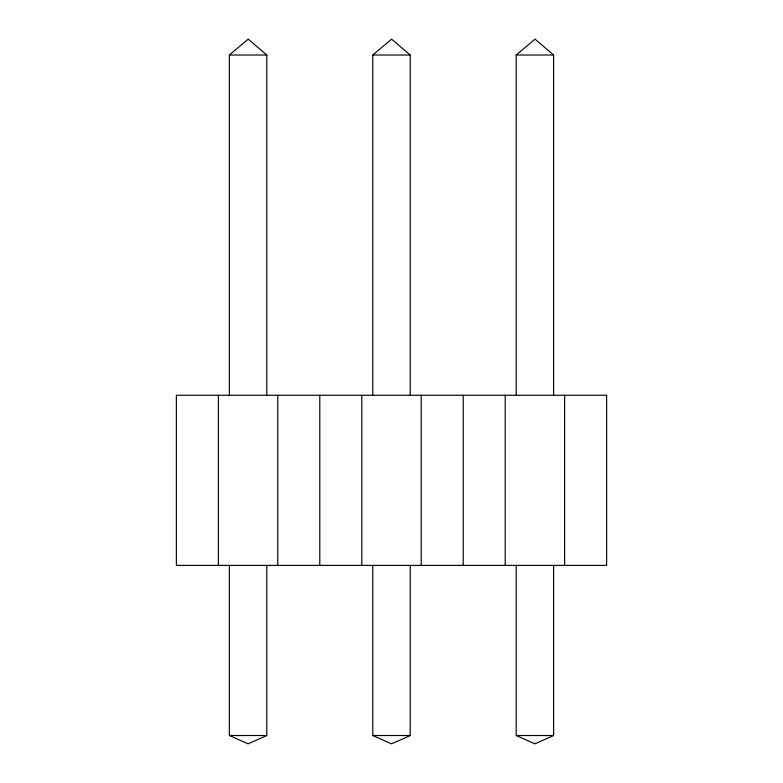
<?xml version="1.0" encoding="UTF-8"?>
<svg xmlns="http://www.w3.org/2000/svg" width="783" height="783" viewBox="0 0 783 783"><rect width="100%" height="100%" fill="white"/><g stroke="black" fill="none" stroke-linecap="round" stroke-linejoin="round"><path stroke-width="1.17" d="M229.37 395.268L229.37 55.025L248.201 39.15L266.797 55.025L266.797 395.268M372.786 395.268L372.786 55.025L391.627 39.15L410.214 55.025L410.214 395.268M516.203 395.268L516.203 55.025L535.043 39.15L553.63 55.025L553.63 395.268M266.797 565.395L266.797 735.511L248.103 743.85L229.37 735.511L229.37 565.395M410.214 565.395L410.214 735.511L391.529 743.85L372.786 735.511L372.786 565.395M553.63 565.395L553.63 735.511L534.946 743.85L516.203 735.511L516.203 565.395M229.37 55.025L266.797 55.025M372.786 55.025L410.214 55.025M516.203 55.025L553.63 55.025M229.37 735.511L266.797 735.511M372.786 735.511L410.214 735.511M516.203 735.511L553.63 735.511M564.621 395.268L564.621 565.395M505.221 395.268L505.221 565.395M463.213 395.268L463.213 565.395M421.205 395.268L421.205 565.395M361.795 395.268L361.795 565.395M319.787 395.268L319.787 565.395M277.779 395.268L277.779 565.395M218.379 395.268L218.379 565.395M606.629 395.268L176.371 395.268L176.371 565.395L606.629 565.395L606.629 395.268"/></g></svg>
